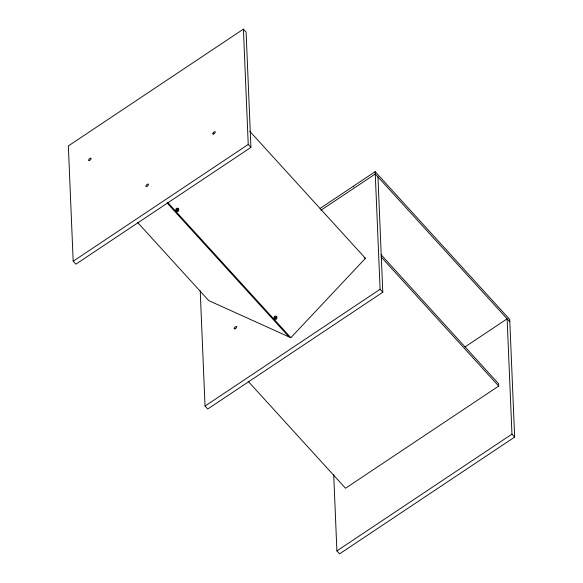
<?xml version="1.0" encoding="UTF-8"?>
<svg xmlns="http://www.w3.org/2000/svg" width="583" height="583" viewBox="0 0 583 583"><rect width="100%" height="100%" fill="white"/><g stroke="black" fill="none" stroke-linecap="round" stroke-linejoin="round"><path stroke-width="0.87" d="M176.168 210.951L178.405 208.568M274.389 318.835L276.626 316.452M137.741 222.604L208.75 300.609L290.837 337.71L365.432 258.32L249.728 131.233M243.403 29.15L68.349 145.932L73.181 261.22L75.87 264.172L250.93 147.397L246.099 32.109L243.403 29.15L248.241 144.438L250.93 147.397M73.181 261.22L248.241 144.438M320.089 208.43L375.168 171.679L509.724 319.477L514.651 437.068L339.598 553.85L336.901 550.891L333.709 474.642M320.941 210.23L375.27 173.989L509.819 321.78M377.959 176.941L382.791 292.236L207.73 409.011L205.041 406.06L380.101 289.277L375.168 171.679M464.87 347.016L507.13 318.828L511.961 434.116L514.651 437.068M381.063 254.662L498.603 383.767L498.698 386.077L345.522 488.255L248.19 381.34M336.901 550.891L511.961 434.116M364.207 257.766L365.432 258.32M381.158 256.972L498.698 386.077M380.101 289.277L382.791 292.236M176.277 208.648L178.296 210.864M274.498 316.54L276.517 318.755M167.787 202.549L290.837 337.71M167.175 203.066L289 336.879M200.209 290.764L205.041 406.06M353.385 186.91A1.654 1.414 -2.4 0 1 353.706 186.655M177.968 211.133A1.654 1.472 -65.7 0 0 178.107 208.32A1.654 1.472 -65.7 0 0 175.782 209.814A1.654 1.472 -65.7 0 0 177.968 211.133M276.196 319.025A1.654 1.472 -65.7 0 0 276.327 316.212A1.654 1.472 -65.7 0 0 274.003 317.706A1.654 1.472 -65.7 0 0 276.196 319.025M89.512 160.442A1.654 0.707 -42.3 0 0 91.116 158.306A1.654 0.707 -42.3 0 0 88.915 159.341A1.654 0.707 -42.3 0 0 89.512 160.442M146.836 186.349A1.654 0.707 -42.3 0 0 148.439 184.213A1.654 0.707 -42.3 0 0 146.238 185.256A1.654 0.707 -42.3 0 0 146.836 186.349M213.648 133.966A1.654 0.707 -42.3 0 0 215.251 131.838A1.654 0.707 -42.3 0 0 213.05 132.873A1.654 0.707 -42.3 0 0 213.648 133.966M235.138 328.761A1.654 0.707 -42.3 0 0 236.734 326.633A1.654 0.707 -42.3 0 0 234.534 327.668A1.654 0.707 -42.3 0 0 235.138 328.761"/></g></svg>
